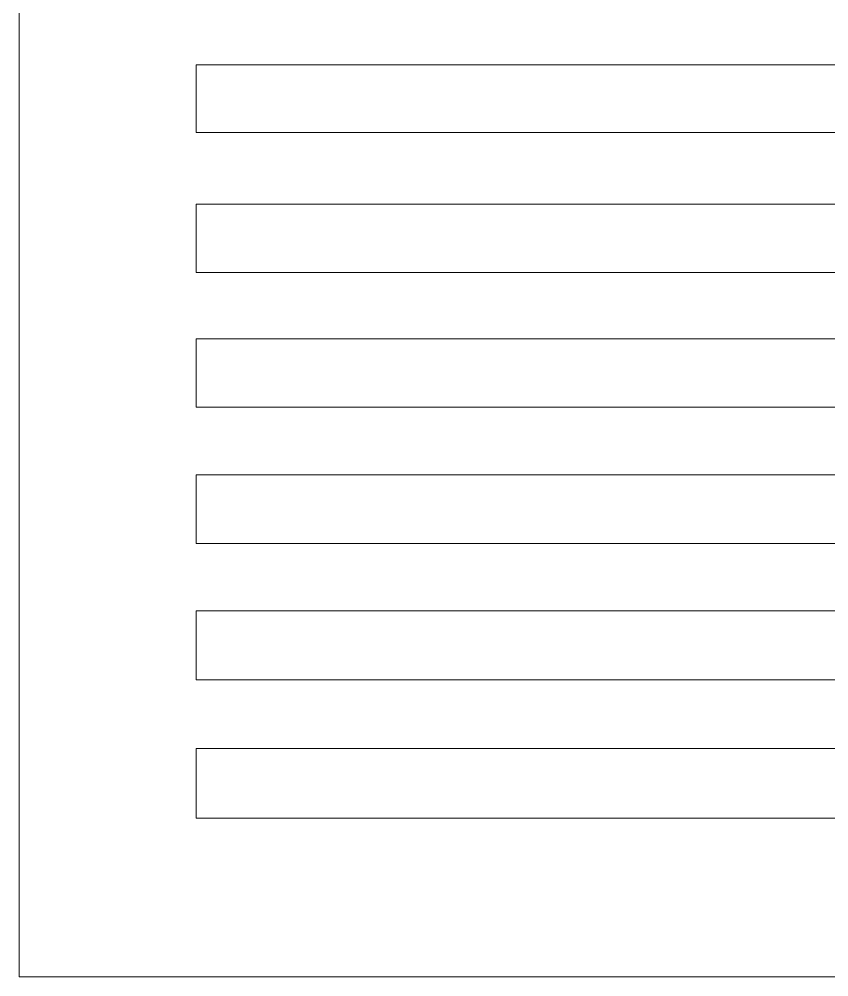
# Model space of a CAD drawing. Header units: centimetres. Extents: x -9.6 to 7.8, y 2.9 to 14.4.
# Drawn here: x -9.56 to -4.81, y 2.9 to 8.52 of the extents above; entities that cross this region are included whole.
import ezdxf

# ---------------------------------------------------------------- set-up
doc = ezdxf.new("R2010")
doc.units = ezdxf.units.CM
doc.header["$MEASUREMENT"] = 0
doc.layers.add('Layer 1', color=7, linetype='Continuous')

msp = doc.modelspace()

# ---------------------------------------------------------------- linework, layer by layer
at = {"layer": 'Layer 1', "color": 250, "lineweight": 20}
msp.add_lwpolyline([(-9.56109, 2.89694), (-0.06109, 2.89694), (-0.06109, 14.39694), (-9.56109, 14.39694), (-9.56109, 2.89694)], close=True, dxfattribs=at)
at = {"layer": 'Layer 1', "color": 250, "lineweight": 9}
for points in [[(-8.523, 7.85392), (-2.523, 7.85392), (-2.523, 8.25192), (-8.523, 8.25192), (-8.523, 7.85392)], [(-8.523, 7.03292), (-2.523, 7.03292), (-2.523, 7.43292), (-8.523, 7.43292), (-8.523, 7.03292)], [(-8.523, 6.24192), (-2.523, 6.24192), (-2.523, 6.64392), (-8.523, 6.64392), (-8.523, 6.24192)], [(-8.523, 5.44092), (-2.523, 5.44092), (-2.523, 5.84492), (-8.523, 5.84492), (-8.523, 5.44092)], [(-8.523, 4.63992), (-2.523, 4.63992), (-2.523, 5.04592), (-8.523, 5.04592), (-8.523, 4.63992)], [(-8.523, 3.82892), (-2.523, 3.82892), (-2.523, 4.23692), (-8.523, 4.23692), (-8.523, 3.82892)]]:
    msp.add_lwpolyline(points, close=True, dxfattribs=at)

doc.saveas('drawing.dxf')
